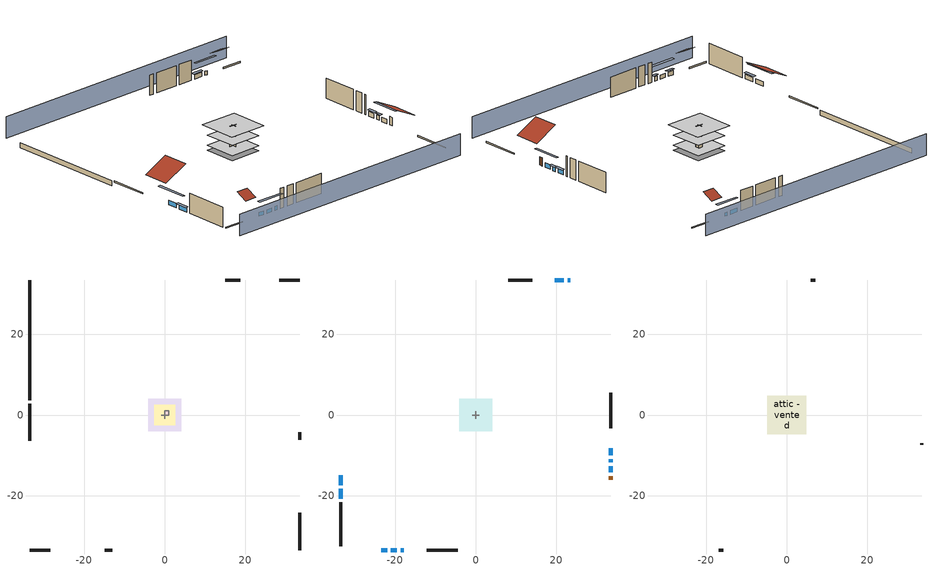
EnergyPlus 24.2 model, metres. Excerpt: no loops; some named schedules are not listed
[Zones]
central ac and furnace airloop ret air zone
 floor adiabatic (AdiabaticConst): 0,0 0,1 1,1 1,0 z0
 wall adiabatic (AdiabaticConst): 0,1 0,0 1,0 1,1 0,1 z0:1
 ceiling adiabatic (AdiabaticConst): 1,0 1,1 0,1 0,0 z1
crawlspace - vented
 floor foundation (Slab2 construction): -4.05,-4.05 -4.05,4.05 4.05,4.05 4.05,-4.05 z-0.91
 wall outside (RimJoist1 construction): -33.44,2.76 -33.44,-6.41 z0.3:0.61
 wall outside (RimJoist2 construction): 33.44,33.44 28.35,33.44 z0.3:0.61
 wall outside (RimJoist3 construction): 33.44,-33.44 33.44,-24.26 z0.3:0.61
 wall outside (RimJoist4 construction): -33.44,-33.44 -28.35,-33.44 z0.3:0.61
 wall foundation (FoundationWall1 construction): -33.44,33.44 -33.44,3.69 z-0.91:0.3
garage
 floor foundation (Slab1 construction): -2.59,-2.59 -2.59,2.59 2.59,2.59 2.59,-2.59 z0
 wall outside (Wall1 construction): 18.64,33.44 14.98,33.44 z0.3:5.18
 wall outside (Wall12 construction): -14.85,-33.44 -13.02,-33.44 z0.3:5.18
 wall outside (Wall2 construction): 33.44,-6.09 33.44,-4.27 z0.3:5.18
 wall to conditioned space (Wall5 construction Reversed): 0,0.91 0,-0.91 z0.3:5.18
 wall to conditioned space (Wall6 construction Reversed): -0.91,0 0.91,0 z0.3:5.18
conditioned space
 floor to crawlspace - vented (Floor1 construction): -4.05,-4.05 -4.05,4.05 4.05,4.05 4.05,-4.05 z0.3
 floor to garage (Floor2 construction): -2.59,-2.59 -2.59,2.59 2.59,2.59 2.59,-2.59 z0.3
 floor adiabatic (AdiabaticFloorConstruction): -4.05,-4.05 -4.05,4.05 4.05,4.05 4.05,-4.05 z2.74
 wall outside (AdiabaticWallConstruction 1): 33.44,-16.05 33.44,-15.14 z0.3:2.34
 wall outside (AdiabaticWallConstruction): -33.44,-14.91 -33.44,-17.36 / -33.44,-18.29 -33.44,-20.74 / 33.44,-14.21 33.44,-12.64 / 33.44,-11.71 33.44,-10.92 z0.3:1.37; -23.43,-33.44 -21.95,-33.44 / -21.02,-33.44 -19.53,-33.44 z0.3:1.28; 23.43,33.44 22.74,33.44 z0.3:1.25; 21.82,33.44 19.57,33.44 z0.3:1.31; 33.44,-9.99 33.44,-8.29 z0.3:1.43; -18.6,-33.44 -17.83,-33.44 z0.3:1.34
 wall outside (Wall3 construction): -33.44,-21.66 -33.44,-32.51 z0.3:5.18
 wall outside (Wall4 construction): 14.06,33.44 8.03,33.44 z0.3:5.18
 wall outside (Wall7 construction): 33.44,-3.34 33.44,5.46 z0.3:5.18
 wall outside (Wall8 construction): -12.09,-33.44 -4.4,-33.44 z0.3:5.18
 window (WindowConstruction): -33.44,-14.91 -33.44,-17.36 z0.3:1.37
 window (WindowConstruction 9): -23.43,-33.44 -21.95,-33.44 z0.3:1.28
 window (WindowConstruction 1): -33.44,-18.29 -33.44,-20.74 z0.3:1.37
 window (WindowConstruction 2): 23.43,33.44 22.74,33.44 z0.3:1.25
 window (WindowConstruction 3): 21.82,33.44 19.57,33.44 z0.3:1.31
 window (WindowConstruction 4): 33.44,-14.21 33.44,-12.64 z0.3:1.37
 window (WindowConstruction 5): 33.44,-11.71 33.44,-10.92 z0.3:1.37
 window (WindowConstruction 6): 33.44,-9.99 33.44,-8.3 z0.3:1.43
 window (WindowConstruction 7): -21.02,-33.44 -19.53,-33.44 z0.3:1.28
 window (WindowConstruction 8): -18.6,-33.44 -17.83,-33.44 z0.3:1.34
 door (Door): 33.44,-16.05 33.44,-15.14 z0.3:2.34
 ceiling adiabatic (AdiabaticFloorConstruction): 4.05,-4.05 4.05,4.05 -4.05,4.05 -4.05,-4.05 z2.74
attic - vented
 floor to conditioned space (Floor3 construction Reversed): -4.8,-4.8 -4.8,4.8 4.8,4.8 4.8,-4.8 z5.18
 wall outside (Wall10 construction): -16.9,-33.44 -15.78,-33.44 z0.3:5.18
 wall outside (Wall11 construction): 33.44,-7.37 33.44,-7.02 z0.3:5.18
 wall outside (Wall9 construction): 7.1,33.44 5.98,33.44 z0.3:5.18
 roof outside (Roof1 construction): -33.44,-13.98,5.18 -27.5,-13.98,8.15 -27.5,-7.34,8.15 -33.44,-7.34,5.18
 roof outside (Roof2 construction): 24.36,33.44,5.18 24.36,30.7,6.55 27.42,30.7,6.55 27.42,33.44,5.18
 roof outside (Roof3 construction): -24.36,-33.44,5.18 -24.36,-30.7,6.55 -27.42,-30.7,6.55 -27.42,-33.44,5.18
 roof outside (Roof4 construction): 33.44,-16.98,5.18 27.76,-16.98,8.02 27.76,-23.33,8.02 33.44,-23.33,5.18
shading: 33.44,38.01 -33.44,38.01 / -33.44,-38.01 33.44,-38.01 z0:5.18; -33.44,-20.1 -33.44,-12.17 -34.05,-12.17 -34.05,-20.1 z4.11; -21.64,-33.44 -23.74,-33.44 -23.74,-34.05 -21.64,-34.05 z1.58; -33.44,-21.04 -33.44,-17.98 -34.05,-17.98 -34.05,-21.04 z1.68; 20,33.44 26.18,33.44 26.18,34.05 20,34.05 z3.99; 19.27,33.44 22.12,33.44 22.12,34.05 19.27,34.05 z1.62; 33.44,-9.9 33.44,-16.95 34.05,-16.95 34.05,-9.9 z4.11; 33.44,-10.62 33.44,-12.02 34.05,-12.02 34.05,-10.62 z1.68; 33.44,-7.99 33.44,-10.3 34.05,-10.3 34.05,-7.99 z1.74; -16.79,-33.44 -23.76,-33.44 -23.76,-34.05 -16.79,-34.05 z4.02; -17.53,-33.44 -18.91,-33.44 -18.91,-34.05 -17.53,-34.05 z1.65
[Building]
Building 1: Terrain=Suburbs
[Site:Location]
Portland Intl Arpt_OR: Latitude {deg}=45.59; Longitude {deg}=-122.6; Time Zone {hr}=-8; Elevation {m}=33; Keep Site Location Information=Yes
[Site:GroundTemperature:Shallow]
10.2558, 8.96328, 8.85977, 9.47314, 11.9355, 14.3863, 16.5111, 17.8571, 17.9714, 16.8767, 14.8061, 12.4304
[Site:WaterMainsTemperature]
Calculation Method=Schedule; Temperature Schedule=mains temperature schedule
[Material] Roughness=Rough; Thermal Absorptance=0.9
Name | Thickness {m} | Conductivity {W/m-K} | Density {kg/m3} | Specific Heat {J/kg-K} | Solar Absorptance | Visible Absorptance
asphalt or fiberglass shingles | 0.00635 | 0.162714 | 1121.4 | 1465.45 | 0.85 | 0.85
ceiling loosefill ins | 0.0846667 | 0.0480833 | 16.02 | 1046.75 | 0.7 | 0.7
ceiling stud and cavity | 0.1397 | 0.302811 | 65.682 | 1177.47 | 0.7 | 0.7
concrete 4.0 in. | 0.1016 | 1.803125 | 2242.8 | 837.4 | 0.7 | 0.7
concrete 8.0 in. | 0.2032 | 1.803125 | 2242.8 | 837.4 | 0.7 | 0.7
door material | 0.04445 | 0.0612267 | 512.64 | 1214.23 | 0.7 | 0.7
floor covering | 0.0127 | 0.0433444 | 54.468 | 1339.84 | 0.6 | 0.6
floor rigid ins; wall rigid ins | 0.512978 | 0.029427 | 32.04 | 1214.23 | 0.7 | 0.7
floor stud and cavity | 0.1397 | 0.923637 | 92.3553 | 1139.71 | 0.7 | 0.7
floor stud and cavity 1 | 0.1397 | 1.75129 | 37.0049 | 1207.88 | 0.7 | 0.7
furniture material conditioned space 1; furniture material garage 1 | 0.1524 | 0.115458 | 640.8 | 1214.23 | 0.6 | 0.6
gypsum board | 0.0127 | 0.160291 | 801 | 837.4 | 0.6 | 0.6
osb sheathing 0.5 in. | 0.0127 | 0.115458 | 512.64 | 1214.23 | 0.6 | 0.6
osb sheathing 0.5 in. 1; osb sheathing 0.5 in. 2; osb sheathing 0.5 in. 3 | 0.0127 | 0.115458 | 512.64 | 1214.23 | 0.7 | 0.7
osb sheathing 0.75 in. | 0.01905 | 0.115458 | 512.64 | 1214.23 | 0.7 | 0.7
rim joist stud and cavity | 0.0508 | 0.178688 | 50.32683 | 1063.81 | 0.6 | 0.6
roof rigid ins | 0.00281632 | 0.029427 | 32.04 | 1214.23 | 0.7 | 0.7
soil 0.5 in. | 0.0127 | 1.3848 | 1842.3 | 418.7 | 0.7 | 0.7
wall stud and cavity | 0.1397 | 0.727959 | 139.0536 | 1170.24 | 0.6 | 0.6
wall stud and cavity 1 | 0.1397 | 0.550994 | 139.0536 | 1170.24 | 0.7 | 0.7
wall stud and cavity 2 | 0.1397 | 0.335416 | 139.0536 | 1170.24 | 0.7 | 0.7
wall stud and cavity 3 | 0.0889 | 0.380278 | 52.3479 | 1209.89 | 0.7 | 0.7
wall stud and cavity 4 | 0.0889 | 0.391764 | 83.0341 | 1211.67 | 0.7 | 0.7
wood siding | 0.0254 | 0.102417 | 544.68 | 1172.36 | 0.85 | 0.85
wood siding 1; wood siding 2 | 0.0254 | 0.102417 | 544.68 | 1172.36 | 0.7 | 0.7
[Material:NoMass]
Adiabatic: Roughness=Rough; Thermal Resistance {m2-K/W}=176.1; Thermal Absorptance=0.9; Solar Absorptance=0.7; Visible Absorptance=0.7
[WindowMaterial:SimpleGlazingSystem]
WindowMaterial: U-Factor {W/m2-K}=4.76952; Solar Heat Gain Coefficient=0.63
[Construction]
AdiabaticConst: Adiabatic
AdiabaticFloorConstruction: floor stud and cavity 1, floor rigid ins, osb sheathing 0.75 in., floor covering
AdiabaticWallConstruction: wood siding 1, wall rigid ins, wall stud and cavity 3, gypsum board
AdiabaticWallConstruction 1: wood siding 2, wall rigid ins, wall stud and cavity 3, gypsum board
Door: door material
Floor1 construction; Floor2 construction: floor stud and cavity, osb sheathing 0.75 in., floor covering
Floor3 construction Reversed: gypsum board, ceiling stud and cavity, ceiling loosefill ins
FoundationWall1 construction: concrete 8.0 in.
furniture construction conditioned space 1: furniture material conditioned space 1
furniture construction garage 1: furniture material garage 1
PartitionWallConstruction: gypsum board, wall stud and cavity 4, gypsum board
RimJoist1 construction; RimJoist2 construction; RimJoist3 construction; RimJoist4 construction: wood siding, rim joist stud and cavity
Roof1 construction; Roof2 construction; Roof3 construction; Roof4 construction: asphalt or fiberglass shingles, roof rigid ins, osb sheathing 0.5 in.
Slab1 construction: concrete 4.0 in.
Slab2 construction: soil 0.5 in.
Wall1 construction; Wall2 construction: wood siding, osb sheathing 0.5 in. 1, wall stud and cavity
Wall10 construction; Wall11 construction; Wall12 construction; Wall9 construction: wood siding, osb sheathing 0.5 in. 3, wall stud and cavity
Wall3 construction; Wall4 construction: wood siding, osb sheathing 0.5 in. 1, wall stud and cavity 1, gypsum board
Wall5 construction Reversed: gypsum board, wall stud and cavity 2, osb sheathing 0.5 in. 2
Wall6 construction Reversed: gypsum board, wall stud and cavity 2, osb sheathing 0.5 in. 3
Wall7 construction; Wall8 construction: wood siding, osb sheathing 0.5 in. 3, wall stud and cavity 1, gypsum board
WindowConstruction; WindowConstruction 1; WindowConstruction 2; WindowConstruction 3; WindowConstruction 4; WindowConstruction 5; WindowConstruction 6; WindowConstruction 7; WindowConstruction 8; WindowConstruction 9: WindowMaterial
[Zone] Multiplier=1
Name | Volume {m3} | Part of Total Floor Area
attic - vented | 66.0439 | Yes
central ac and furnace airloop ret air zone | 1 | No
conditioned space | 384.656 | Yes
crawlspace - vented | 79.8535 | Yes
garage | 65.242 | Yes
[Space]
Name | Zone | Volume {m3} | Space Type
attic - vented 1 | attic - vented | 66.0439
central ac and furnace airloop ret air space | central ac and furnace airloop ret air zone |  | Plenum Space Type
conditioned space 1 | conditioned space | 384.656
crawlspace - vented 1 | crawlspace - vented | 79.8535
garage 1 | garage | 65.242
[ZoneInfiltration:EffectiveLeakageArea] Schedule=Always On Discrete
Name | Zone or Space | Effective Air Leakage Area {cm2} | Stack Coefficient | Wind Coefficient
infil attic - vented 1 | attic - vented 1 | 3074.78 | 0.000149348 | 4.23702e-05
infil garage 1 | garage 1 | 543.674 | 0.000129147 | 4.64657e-05
[ZoneMixing] Schedule=Always On Continuous; Design Flow Rate Calculation Method=Flow/Zone; Design Flow Rate {m3/s}=0
Name | Zone or Space | Source Zone or Space
whole house fan mix | attic - vented | conditioned space
central ac and furnace airloop_0 ZoneMixDZToCond mix | conditioned space | crawlspace - vented
central ac and furnace airloop_0 ZoneMixCondToDZ mix | crawlspace - vented | conditioned space
[SpaceList]
Plenum Space Type: central ac and furnace airloop ret air space
[OtherEquipment] Design Level Calculation Method=EquipmentLevel
Name | Fuel Type | Zone or ZoneList or Space or SpaceList | Schedule | Design Level {W} | Fraction Latent | Fraction Radiant | Fraction Lost
central ac and furnace airloop_0 RetCondToRP; central ac and furnace airloop_0 RetSensLkToRP | None | central ac and furnace airloop ret air space | Always On Discrete | 0 | 0 | 0 | 0
central ac and furnace airloop_0 RetLatLkToRP | None | central ac and furnace airloop ret air space | Always On Discrete | 0 | 1 | 0 | 0
central ac and furnace airloop_0 SupCondToLv; central ac and furnace airloop_0 SupSensLkToCond; mech vent house fan sensible load; water heater sens | None | conditioned space 1 | Always On Discrete | 0 | 0 | 0 | 0
central ac and furnace airloop_0 SupLatLkToCond; mech vent house fan latent load; water heater lat | None | conditioned space 1 | Always On Discrete | 0 | 1 | 0 | 0
clothes dryer 1 | Electricity | conditioned space 1 | clothes_dryer | 0 | 0.015 | 0.081 | 0.85
cooking range 1 | NaturalGas | conditioned space 1 | cooking_range | 3801.82 | 0.16 | 0.384 | 0.2
general water use latent | None | conditioned space 1 | general water use schedule | 44.1266 | 1 | 0 | 0
general water use sensible | None | conditioned space 1 | general water use schedule | -43.4886 | 0 | 0.6 | 0
water heater energy adjustment1 | Electricity | conditioned space 1 | Always On Discrete | 0.01 | 0 | 0 | 1
central ac and furnace airloop_0 RetCondToDZ; central ac and furnace airloop_0 SupCondToDZ; central ac and furnace airloop_0 SupSensLkToDZ | None | crawlspace - vented 1 | Always On Discrete | 0 | 0 | 0 | 0
central ac and furnace airloop_0 SupLatLkToDZ | None | crawlspace - vented 1 | Always On Discrete | 0 | 1 | 0 | 0
[SurfaceProperty:IncidentSolarMultiplier] Incident Solar Multiplier=1; Incident Solar Multiplier Schedule=trans schedule winter=0.85 summer=0.7
Window1; Window10; Window2; Window3; Window4; Window5; Window6; Window7; Window8; Window9
[InternalMass]
Name | Construction | Zone or ZoneList | Space or SpaceList | Surface Area {m2}
furniture mass conditioned space 1 | furniture construction conditioned space 1 | conditioned space | conditioned space 1 | 63.09974
partition wall mass | PartitionWallConstruction | conditioned space | conditioned space 1 | 157.749
furniture mass garage 1 | furniture construction garage 1 | garage | garage 1 | 2.67561
[Lights] Design Level Calculation Method=LightingLevel; Return Air Fraction=0; Fraction Radiant=0.6; Fraction Visible=0.2; Fraction Replaceable=1
Name | Zone or ZoneList or Space or SpaceList | Schedule | Lighting Level {W}
interior lighting | conditioned space 1 | lighting_interior | 206.414
garage lighting | garage 1 | lighting_garage | 7.23645
[People]
occupants: Zone or ZoneList or Space or SpaceList=conditioned space 1; Number of People Schedule=occupants; Number of People Calculation Method=People; Number of People=2; Fraction Radiant=0.314171; Sensible Heat Fraction=0.56303; Activity Level Schedule=occupants activity schedule; Carbon Dioxide Generation Rate {m3/s-W}=0; Enable ASHRAE 55 Comfort Warnings=No; Mean Radiant Temperature Calculation Type=EnclosureAveraged
[ElectricEquipment] Zone or ZoneList or Space or SpaceList=conditioned space 1; Design Level Calculation Method=EquipmentLevel
Name | Schedule | Design Level {W} | Fraction Latent | Fraction Radiant | Fraction Lost
clothes dryer | clothes_dryer | 2335.81 | 0.015 | 0.081 | 0.85
clothes washer | clothes_washer | 544.626 | 0.03 | 0.162 | 0.7
cooking range | cooking_range | 129.723 | 0.16 | 0.384 | 0.2
dishwasher | dishwasher | 297.656 | 0.3 | 0.18 | 0.4
fridge | fridge schedule | 43.7215 | 0 | 0.6 | 0
mech vent bath fan 0 | mech vent bath fan 0 schedule | 30 | 0 | 0 | 1
mech vent house fan | mech vent house fan schedule | 0 | 0 | 0 | 1
mech vent house fan cfis | mech vent house fan cfis schedule | 0 | 0 | 0 | 0
mech vent range fan 0 | mech vent range fan 0 schedule | 30 | 0 | 0 | 1
misc plug loads | plug_loads_other | 314.886 | 0.021 | 0.558 | 0.049
misc tv | plug_loads_tv | 365.11 | 0 | 0.6 | 0
whole house fan | Always On Discrete | 0 | 0 | 0 | 1
[ZoneInfiltration:DesignFlowRate] Schedule=Always On Discrete
Name | Zone or ZoneList or Space or SpaceList | Design Flow Rate Calculation Method | Design Flow Rate {m3/s} | Air Changes per Hour {1/hr} | Constant Term Coefficient | Temperature Term Coefficient | Velocity Term Coefficient | Velocity Squared Term Coefficient
infil flow; natural vent flow; whole house fan flow | conditioned space 1 | Flow/Zone | 0
crawlspace_vented 1 duct leakage imbalance infil flow | crawlspace - vented 1 | Flow/Zone | 0
infil crawlspace - vented 1 | crawlspace - vented 1 | AirChanges/Hour |  | 2.6013 | 1 | 0 | 0 | 0
[SurfaceProperty:ExposedFoundationPerimeter] Exposed Perimeter Calculation Method=TotalExposedPerimeter
Name | Total Exposed Perimeter {m}
Slab2 | 29.74848
Slab1 | 14.6304
[AirLoopHVAC:ReturnPlenum]
Air Loop HVAC Return Plenum 1: Zone=central ac and furnace airloop ret air zone
[Foundation:Kiva] Wall Depth Below Slab {m}=0.2032
Name | Initial Indoor Air Temperature {C} | Wall Height Above Grade {m}
Foundation Kiva 1 | 13.4258 | 0.1016
Foundation Kiva 2 | 8.19436 | 0.3048
[Foundation:Kiva:Settings]
Soil Conductivity {W/m-K}=1.3848; Soil Density {kg/m3}=1842.3; Soil Specific Heat {J/kg-K}=418.7; Ground Solar Absorptivity=0.9; Ground Thermal Absorptivity=0.9; Ground Surface Roughness {m}=0.03; Far-Field Width {m}=40; Deep-Ground Boundary Condition=ZeroFlux; Deep-Ground Depth {m}=40; Minimum Cell Dimension {m}=0.2; Maximum Cell Growth Coefficient=3; Simulation Timestep=Timestep
[Exterior:Lights]
exterior lighting: Schedule=exterior lighting schedule; Design Level {W}=7.09205
[EnergyManagementSystem:Sensor] Output:Variable or Output:Meter Index Key=crawlspace - vented
Name | Output:Variable or Output:Meter
central_ac_and_furnace_airloop_0_DZ_T_s | Zone Air Temperature
central_ac_and_furnace_airloop_0_DZ_W_s | Zone Mean Air Humidity Ratio
[Schedule:Constant]
Name | Hourly Value
Always On Continuous; Always On Discrete; mech vent house fan schedule; mech vent house fan cfis schedule | 1
occupants activity schedule | 117.228
fridge schedule | 0
[Schedule:Day:Interval]
trans schedule winter=0.85 summer=0.7 day; trans schedule winter=0.85 summer=0.7 day 2: No, 24:00, 0.85
trans schedule winter=0.85 summer=0.7 day 1: No, 24:00, 0.7
trans schedule winter=0.85 summer=0.7 default day; mech vent bath fan 0 schedule default day; mech vent range fan 0 schedule default day; general water use schedule default day; exterior lighting schedule default day: No, 24:00, 0
mech vent bath fan 0 schedule day: No, 21:00, 0, 22:00, 1, 24:00, 0
mech vent range fan 0 schedule day: No, 10:00, 0, 11:00, 1, 24:00, 0
general water use schedule day: No, 01:00, 0.315068, 03:00, 0.287671, 04:00, 0.342466, 05:00, 0.369863, 06:00, 0.520548, 07:00, 0.60274, 08:00, 0.534247, 10:00, 0.506849, 11:00, 0.465753, 14:00, 0.479452, 15:00, 0.534247, 16:00, 0.589041, 17:00, 0.69863, 18:00, 0.876712, 19:00, 0.890411, 20:00, 0.986301, 21:00, 1, 22:00, 0.863014, 23:00, 0.616438, 24:00, 0.465753
exterior lighting schedule day: No, 01:00, 0.566667, 03:00, 0.524167, 05:00, 0.495833, 06:00, 0.5525, 07:00, 0.623333, 08:00, 0.580833, 09:00, 0.439167, 10:00, 0.354167, 12:00, 0.34, 13:00, 0.354167, 14:00, 0.396667, 15:00, 0.425, 16:00, 0.495833, 17:00, 0.623333, 18:00, 0.793333, 19:00, 0.906667, 20:00, 0.963333, 21:00, 0.991667, 22:00, 0.920833, 23:00, 0.793333, 24:00, 0.665833
exterior lighting schedule day 1: No, 01:00, 0.528571, 03:00, 0.488929, 05:00, 0.4625, 06:00, 0.515357, 07:00, 0.581429, 08:00, 0.541786, 09:00, 0.409643, 10:00, 0.330357, 12:00, 0.317143, 13:00, 0.330357, 14:00, 0.37, 15:00, 0.396429, 16:00, 0.4625, 17:00, 0.581429, 18:00, 0.74, 19:00, 0.845714, 20:00, 0.898571, 21:00, 0.925, 22:00, 0.858929, 23:00, 0.74, 24:00, 0.621071
exterior lighting schedule day 2: No, 01:00, 0.485714, 03:00, 0.449286, 05:00, 0.425, 06:00, 0.473571, 07:00, 0.534286, 08:00, 0.497857, 09:00, 0.376429, 10:00, 0.303571, 12:00, 0.291429, 13:00, 0.303571, 14:00, 0.34, 15:00, 0.364286, 16:00, 0.425, 17:00, 0.534286, 18:00, 0.68, 19:00, 0.777143, 20:00, 0.825714, 21:00, 0.85, 22:00, 0.789286, 23:00, 0.68, 24:00, 0.570714
[Schedule:Week:Daily]
trans schedule winter=0.85 summer=0.7 Week Rule - Jan1-May26: trans schedule winter=0.85 summer=0.7 day, trans schedule winter=0.85 summer=0.7 day, trans schedule winter=0.85 summer=0.7 day, trans schedule winter=0.85 summer=0.7 day, trans schedule winter=0.85 summer=0.7 day, trans schedule winter=0.85 summer=0.7 day, trans schedule winter=0.85 summer=0.7 day, trans schedule winter=0.85 summer=0.7 default day, trans schedule winter=0.85 summer=0.7 default day, trans schedule winter=0.85 summer=0.7 default day, trans schedule winter=0.85 summer=0.7 default day, trans schedule winter=0.85 summer=0.7 default day
trans schedule winter=0.85 summer=0.7 Week Rule - May27-Jun2: trans schedule winter=0.85 summer=0.7 day, trans schedule winter=0.85 summer=0.7 day, trans schedule winter=0.85 summer=0.7 day, trans schedule winter=0.85 summer=0.7 day, trans schedule winter=0.85 summer=0.7 day, trans schedule winter=0.85 summer=0.7 day 1, trans schedule winter=0.85 summer=0.7 day 1, trans schedule winter=0.85 summer=0.7 default day, trans schedule winter=0.85 summer=0.7 default day, trans schedule winter=0.85 summer=0.7 default day, trans schedule winter=0.85 summer=0.7 default day, trans schedule winter=0.85 summer=0.7 default day
trans schedule winter=0.85 summer=0.7 Week Rule - Jun3-Sep29: trans schedule winter=0.85 summer=0.7 day 1, trans schedule winter=0.85 summer=0.7 day 1, trans schedule winter=0.85 summer=0.7 day 1, trans schedule winter=0.85 summer=0.7 day 1, trans schedule winter=0.85 summer=0.7 day 1, trans schedule winter=0.85 summer=0.7 day 1, trans schedule winter=0.85 summer=0.7 day 1, trans schedule winter=0.85 summer=0.7 default day, trans schedule winter=0.85 summer=0.7 default day, trans schedule winter=0.85 summer=0.7 default day, trans schedule winter=0.85 summer=0.7 default day, trans schedule winter=0.85 summer=0.7 default day
trans schedule winter=0.85 summer=0.7 Week Rule - Sep30-Oct6: trans schedule winter=0.85 summer=0.7 day 1, trans schedule winter=0.85 summer=0.7 day 2, trans schedule winter=0.85 summer=0.7 day 2, trans schedule winter=0.85 summer=0.7 day 2, trans schedule winter=0.85 summer=0.7 day 2, trans schedule winter=0.85 summer=0.7 day 2, trans schedule winter=0.85 summer=0.7 day 2, trans schedule winter=0.85 summer=0.7 default day, trans schedule winter=0.85 summer=0.7 default day, trans schedule winter=0.85 summer=0.7 default day, trans schedule winter=0.85 summer=0.7 default day, trans schedule winter=0.85 summer=0.7 default day
trans schedule winter=0.85 summer=0.7 Week Rule - Oct7-Dec31: trans schedule winter=0.85 summer=0.7 day 2, trans schedule winter=0.85 summer=0.7 day 2, trans schedule winter=0.85 summer=0.7 day 2, trans schedule winter=0.85 summer=0.7 day 2, trans schedule winter=0.85 summer=0.7 day 2, trans schedule winter=0.85 summer=0.7 day 2, trans schedule winter=0.85 summer=0.7 day 2, trans schedule winter=0.85 summer=0.7 default day, trans schedule winter=0.85 summer=0.7 default day, trans schedule winter=0.85 summer=0.7 default day, trans schedule winter=0.85 summer=0.7 default day, trans schedule winter=0.85 summer=0.7 default day
mech vent bath fan 0 schedule Week Rule - Jan1-Dec31: mech vent bath fan 0 schedule day, mech vent bath fan 0 schedule day, mech vent bath fan 0 schedule day, mech vent bath fan 0 schedule day, mech vent bath fan 0 schedule day, mech vent bath fan 0 schedule day, mech vent bath fan 0 schedule day, mech vent bath fan 0 schedule default day, mech vent bath fan 0 schedule default day, mech vent bath fan 0 schedule default day, mech vent bath fan 0 schedule default day, mech vent bath fan 0 schedule default day
mech vent range fan 0 schedule Week Rule - Jan1-Dec31: mech vent range fan 0 schedule day, mech vent range fan 0 schedule day, mech vent range fan 0 schedule day, mech vent range fan 0 schedule day, mech vent range fan 0 schedule day, mech vent range fan 0 schedule day, mech vent range fan 0 schedule day, mech vent range fan 0 schedule default day, mech vent range fan 0 schedule default day, mech vent range fan 0 schedule default day, mech vent range fan 0 schedule default day, mech vent range fan 0 schedule default day
general water use schedule Week Rule - Jan1-Dec31: general water use schedule day, general water use schedule day, general water use schedule day, general water use schedule day, general water use schedule day, general water use schedule day, general water use schedule day, general water use schedule default day, general water use schedule default day, general water use schedule default day, general water use schedule default day, general water use schedule default day
exterior lighting schedule Week Rule - Jan1-Jan27: exterior lighting schedule day, exterior lighting schedule day, exterior lighting schedule day, exterior lighting schedule day, exterior lighting schedule day, exterior lighting schedule day, exterior lighting schedule day, exterior lighting schedule default day, exterior lighting schedule default day, exterior lighting schedule default day, exterior lighting schedule default day, exterior lighting schedule default day
exterior lighting schedule Week Rule - Jan28-Feb3: exterior lighting schedule day, exterior lighting schedule day, exterior lighting schedule day, exterior lighting schedule day, exterior lighting schedule day 1, exterior lighting schedule day 1, exterior lighting schedule day 1, exterior lighting schedule default day, exterior lighting schedule default day, exterior lighting schedule default day, exterior lighting schedule default day, exterior lighting schedule default day
exterior lighting schedule Week Rule - Feb4-Feb24: exterior lighting schedule day 1, exterior lighting schedule day 1, exterior lighting schedule day 1, exterior lighting schedule day 1, exterior lighting schedule day 1, exterior lighting schedule day 1, exterior lighting schedule day 1, exterior lighting schedule default day, exterior lighting schedule default day, exterior lighting schedule default day, exterior lighting schedule default day, exterior lighting schedule default day
exterior lighting schedule Week Rule - Feb25-Mar3: exterior lighting schedule day 1, exterior lighting schedule day 1, exterior lighting schedule day 1, exterior lighting schedule day 1, exterior lighting schedule day 2, exterior lighting schedule day 2, exterior lighting schedule day 2, exterior lighting schedule default day, exterior lighting schedule default day, exterior lighting schedule default day, exterior lighting schedule default day, exterior lighting schedule default day
exterior lighting schedule Week Rule - Mar4-Mar31: exterior lighting schedule day 2, exterior lighting schedule day 2, exterior lighting schedule day 2, exterior lighting schedule day 2, exterior lighting schedule day 2, exterior lighting schedule day 2, exterior lighting schedule day 2, exterior lighting schedule default day, exterior lighting schedule default day, exterior lighting schedule default day, exterior lighting schedule default day, exterior lighting schedule default day
exterior lighting schedule Week Rule - Apr1-Apr28: exterior lighting schedule day 3, exterior lighting schedule day 3, exterior lighting schedule day 3, exterior lighting schedule day 3, exterior lighting schedule day 3, exterior lighting schedule day 3, exterior lighting schedule day 3, exterior lighting schedule default day, exterior lighting schedule default day, exterior lighting schedule default day, exterior lighting schedule default day, exterior lighting schedule default day
exterior lighting schedule Week Rule - Apr29-May5: exterior lighting schedule day 3, exterior lighting schedule day 3, exterior lighting schedule day 4, exterior lighting schedule day 4, exterior lighting schedule day 4, exterior lighting schedule day 4, exterior lighting schedule day 4, exterior lighting schedule default day, exterior lighting schedule default day, exterior lighting schedule default day, exterior lighting schedule default day, exterior lighting schedule default day
exterior lighting schedule Week Rule - May6-May26: exterior lighting schedule day 4, exterior lighting schedule day 4, exterior lighting schedule day 4, exterior lighting schedule day 4, exterior lighting schedule day 4, exterior lighting schedule day 4, exterior lighting schedule day 4, exterior lighting schedule default day, exterior lighting schedule default day, exterior lighting schedule default day, exterior lighting schedule default day, exterior lighting schedule default day
exterior lighting schedule Week Rule - May27-Jun2: exterior lighting schedule day 4, exterior lighting schedule day 4, exterior lighting schedule day 4, exterior lighting schedule day 4, exterior lighting schedule day 4, exterior lighting schedule day 5, exterior lighting schedule day 5, exterior lighting schedule default day, exterior lighting schedule default day, exterior lighting schedule default day, exterior lighting schedule default day, exterior lighting schedule default day
exterior lighting schedule Week Rule - Jun3-Jun30: exterior lighting schedule day 5, exterior lighting schedule day 5, exterior lighting schedule day 5, exterior lighting schedule day 5, exterior lighting schedule day 5, exterior lighting schedule day 5, exterior lighting schedule day 5, exterior lighting schedule default day, exterior lighting schedule default day, exterior lighting schedule default day, exterior lighting schedule default day, exterior lighting schedule default day
exterior lighting schedule Week Rule - Jul1-Jul28: exterior lighting schedule day 6, exterior lighting schedule day 6, exterior lighting schedule day 6, exterior lighting schedule day 6, exterior lighting schedule day 6, exterior lighting schedule day 6, exterior lighting schedule day 6, exterior lighting schedule default day, exterior lighting schedule default day, exterior lighting schedule default day, exterior lighting schedule default day, exterior lighting schedule default day
exterior lighting schedule Week Rule - Jul29-Aug4: exterior lighting schedule day 6, exterior lighting schedule day 6, exterior lighting schedule day 6, exterior lighting schedule day 7, exterior lighting schedule day 7, exterior lighting schedule day 7, exterior lighting schedule day 7, exterior lighting schedule default day, exterior lighting schedule default day, exterior lighting schedule default day, exterior lighting schedule default day, exterior lighting schedule default day
exterior lighting schedule Week Rule - Aug5-Aug25: exterior lighting schedule day 7, exterior lighting schedule day 7, exterior lighting schedule day 7, exterior lighting schedule day 7, exterior lighting schedule day 7, exterior lighting schedule day 7, exterior lighting schedule day 7, exterior lighting schedule default day, exterior lighting schedule default day, exterior lighting schedule default day, exterior lighting schedule default day, exterior lighting schedule default day
exterior lighting schedule Week Rule - Aug26-Sep1: exterior lighting schedule day 7, exterior lighting schedule day 7, exterior lighting schedule day 7, exterior lighting schedule day 7, exterior lighting schedule day 7, exterior lighting schedule day 7, exterior lighting schedule day 8, exterior lighting schedule default day, exterior lighting schedule default day, exterior lighting schedule default day, exterior lighting schedule default day, exterior lighting schedule default day
exterior lighting schedule Week Rule - Sep2-Sep29: exterior lighting schedule day 8, exterior lighting schedule day 8, exterior lighting schedule day 8, exterior lighting schedule day 8, exterior lighting schedule day 8, exterior lighting schedule day 8, exterior lighting schedule day 8, exterior lighting schedule default day, exterior lighting schedule default day, exterior lighting schedule default day, exterior lighting schedule default day, exterior lighting schedule default day
exterior lighting schedule Week Rule - Sep30-Oct6: exterior lighting schedule day 8, exterior lighting schedule day 9, exterior lighting schedule day 9, exterior lighting schedule day 9, exterior lighting schedule day 9, exterior lighting schedule day 9, exterior lighting schedule day 9, exterior lighting schedule default day, exterior lighting schedule default day, exterior lighting schedule default day, exterior lighting schedule default day, exterior lighting schedule default day
exterior lighting schedule Week Rule - Oct7-Oct27: exterior lighting schedule day 9, exterior lighting schedule day 9, exterior lighting schedule day 9, exterior lighting schedule day 9, exterior lighting schedule day 9, exterior lighting schedule day 9, exterior lighting schedule day 9, exterior lighting schedule default day, exterior lighting schedule default day, exterior lighting schedule default day, exterior lighting schedule default day, exterior lighting schedule default day
exterior lighting schedule Week Rule - Oct28-Nov3: exterior lighting schedule day 9, exterior lighting schedule day 9, exterior lighting schedule day 9, exterior lighting schedule day 9, exterior lighting schedule day 10, exterior lighting schedule day 10, exterior lighting schedule day 10, exterior lighting schedule default day, exterior lighting schedule default day, exterior lighting schedule default day, exterior lighting schedule default day, exterior lighting schedule default day
exterior lighting schedule Week Rule - Nov4-Nov24: exterior lighting schedule day 10, exterior lighting schedule day 10, exterior lighting schedule day 10, exterior lighting schedule day 10, exterior lighting schedule day 10, exterior lighting schedule day 10, exterior lighting schedule day 10, exterior lighting schedule default day, exterior lighting schedule default day, exterior lighting schedule default day, exterior lighting schedule default day, exterior lighting schedule default day
exterior lighting schedule Week Rule - Nov25-Dec1: exterior lighting schedule day 10, exterior lighting schedule day 10, exterior lighting schedule day 10, exterior lighting schedule day 10, exterior lighting schedule day 10, exterior lighting schedule day 10, exterior lighting schedule day 11, exterior lighting schedule default day, exterior lighting schedule default day, exterior lighting schedule default day, exterior lighting schedule default day, exterior lighting schedule default day
exterior lighting schedule Week Rule - Dec2-Dec31: exterior lighting schedule day 11, exterior lighting schedule day 11, exterior lighting schedule day 11, exterior lighting schedule day 11, exterior lighting schedule day 11, exterior lighting schedule day 11, exterior lighting schedule day 11, exterior lighting schedule default day, exterior lighting schedule default day, exterior lighting schedule default day, exterior lighting schedule default day, exterior lighting schedule default day
[Schedule:Year]
trans schedule winter=0.85 summer=0.7: trans schedule winter=0.85 summer=0.7 Week Rule - Jan1-May26, 1, 1, 5, 26, trans schedule winter=0.85 summer=0.7 Week Rule - May27-Jun2, 5, 27, 6, 2, trans schedule winter=0.85 summer=0.7 Week Rule - Jun3-Sep29, 6, 3, 9, 29, trans schedule winter=0.85 summer=0.7 Week Rule - Sep30-Oct6, 9, 30, 10, 6, trans schedule winter=0.85 summer=0.7 Week Rule - Oct7-Dec31, 10, 7, 12, 31
mech vent bath fan 0 schedule: mech vent bath fan 0 schedule Week Rule - Jan1-Dec31, 1, 1, 12, 31
mech vent range fan 0 schedule: mech vent range fan 0 schedule Week Rule - Jan1-Dec31, 1, 1, 12, 31
general water use schedule: general water use schedule Week Rule - Jan1-Dec31, 1, 1, 12, 31
exterior lighting schedule: exterior lighting schedule Week Rule - Jan1-Jan27, 1, 1, 1, 27, exterior lighting schedule Week Rule - Jan28-Feb3, 1, 28, 2, 3, exterior lighting schedule Week Rule - Feb4-Feb24, 2, 4, 2, 24, exterior lighting schedule Week Rule - Feb25-Mar3, 2, 25, 3, 3, exterior lighting schedule Week Rule - Mar4-Mar31, 3, 4, 3, 31, exterior lighting schedule Week Rule - Apr1-Apr28, 4, 1, 4, 28, exterior lighting schedule Week Rule - Apr29-May5, 4, 29, 5, 5, exterior lighting schedule Week Rule - May6-May26, 5, 6, 5, 26, exterior lighting schedule Week Rule - May27-Jun2, 5, 27, 6, 2, exterior lighting schedule Week Rule - Jun3-Jun30, 6, 3, 6, 30, exterior lighting schedule Week Rule - Jul1-Jul28, 7, 1, 7, 28, exterior lighting schedule Week Rule - Jul29-Aug4, 7, 29, 8, 4, exterior lighting schedule Week Rule - Aug5-Aug25, 8, 5, 8, 25, exterior lighting schedule Week Rule - Aug26-Sep1, 8, 26, 9, 1, exterior lighting schedule Week Rule - Sep2-Sep29, 9, 2, 9, 29, exterior lighting schedule Week Rule - Sep30-Oct6, 9, 30, 10, 6, exterior lighting schedule Week Rule - Oct7-Oct27, 10, 7, 10, 27, exterior lighting schedule Week Rule - Oct28-Nov3, 10, 28, 11, 3, exterior lighting schedule Week Rule - Nov4-Nov24, 11, 4, 11, 24, exterior lighting schedule Week Rule - Nov25-Dec1, 11, 25, 12, 1, exterior lighting schedule Week Rule - Dec2-Dec31, 12, 2, 12, 31
[Schedule:File] File=in.schedules.csv; Rows to Skip at Top=1; Number of Hours of Data=8760; Column Separator=Comma; Interpolate to Timestep=Yes; Minutes per Item=15; Adjust Schedule for Daylight Savings=Yes
Name | Column Number
lighting_interior | 4
occupants | 1
clothes_dryer | 10
clothes_washer | 9
cooking_range | 11
dishwasher | 7
plug_loads_other | 2
plug_loads_tv | 3
lighting_garage | 5
[Schedule:Compact]
mains temperature schedule: Through: 01/01, For: AllDays, Until: 24:00, 13.0633, Through: 01/02, For: AllDays, Until: 24:00, 13.0189, Through: 01/03, For: AllDays, Until: 24:00, 12.975, Through: 01/04, For: AllDays, Until: 24:00, 12.9328, Through: 01/05, For: AllDays, Until: 24:00, 12.8917, Through: 01/06, For: AllDays, Until: 24:00, 12.8517, Through: 01/07, For: AllDays, Until: 24:00, 12.8122, Through: 01/08, For: AllDays, Until: 24:00, 12.7744, Through: 01/09, For: AllDays, Until: 24:00, 12.7378, Through: 01/10, For: AllDays, Until: 24:00, 12.7017, Through: 01/11, For: AllDays, Until: 24:00, 12.6672, Through: 01/12, For: AllDays, Until: 24:00, 12.6339, Through: 01/13, For: AllDays, Until: 24:00, 12.6017, Through: 01/14, For: AllDays, Until: 24:00, 12.5706, Through: 01/15, For: AllDays, Until: 24:00, 12.5411, Through: 01/16, For: AllDays, Until: 24:00, 12.5122, Through: 01/17, For: AllDays, Until: 24:00, 12.485, Through: 01/18, For: AllDays, Until: 24:00, 12.4583, Through: 01/19, For: AllDays, Until: 24:00, 12.4333, Through: 01/20, For: AllDays, Until: 24:00, 12.41, Through: 01/21, For: AllDays, Until: 24:00, 12.3872, Through: 01/22, For: AllDays, Until: 24:00, 12.3661, Through: 01/23, For: AllDays, Until: 24:00, 12.3456, Through: 01/24, For: AllDays, Until: 24:00, 12.3272, Through: 01/25, For: AllDays, Until: 24:00, 12.3094, Through: 01/26, For: AllDays, Until: 24:00, 12.2933, Through: 01/27, For: AllDays, Until: 24:00, 12.2783, Through: 01/28, For: AllDays, Until: 24:00, 12.2644, Through: 01/29, For: AllDays, Until: 24:00, 12.2517, Through: 01/30, For: AllDays, Until: 24:00, 12.2406, Through: 01/31, For: AllDays, Until: 24:00, 12.2306, Through: 02/01, For: AllDays, Until: 24:00, 12.2222, Through: 02/02, For: AllDays, Until: 24:00, 12.215, Through: 02/03, For: AllDays, Until: 24:00, 12.2089, Through: 02/04, For: AllDays, Until: 24:00, 12.2039, Through: 02/05, For: AllDays, Until: 24:00, 12.2006, Through: 02/06, For: AllDays, Until: 24:00, 12.1983, Through: 02/07, For: AllDays, Until: 24:00, 12.1978, Through: 02/08, For: AllDays, Until: 24:00, 12.1978, Through: 02/09, For: AllDays, Until: 24:00, 12.2, Through: 02/10, For: AllDays, Until: 24:00, 12.2028, Through: 02/11, For: AllDays, Until: 24:00, 12.2072, Through: 02/12, For: AllDays, Until: 24:00, 12.2128, Through: 02/13, For: AllDays, Until: 24:00, 12.2194, Through: 02/14, For: AllDays, Until: 24:00, 12.2278, Through: 02/15, For: AllDays, Until: 24:00, 12.2372, Through: 02/16, For: AllDays, Until: 24:00, 12.2483, Through: 02/17, For: AllDays, Until: 24:00, 12.26, Through: 02/18, For: AllDays, Until: 24:00, 12.2733, Through: 02/19, For: AllDays, Until: 24:00, 12.2883, Through: 02/20, For: AllDays, Until: 24:00, 12.3039, Through: 02/21, For: AllDays, Until: 24:00, 12.3211, Through: 02/22, For: AllDays, Until: 24:00, 12.3394, Through: 02/23, For: AllDays, Until: 24:00, 12.3594, Through: 02/24, For: AllDays, Until: 24:00, 12.38, Through: 02/25, For: AllDays, Until: 24:00, 12.4022, Through: 02/26, For: AllDays, Until: 24:00, 12.4256, Through: 02/27, For: AllDays, Until: 24:00, 12.4506, Through: 02/28, For: AllDays, Until: 24:00, 12.4761, Through: 03/01, For: AllDays, Until: 24:00, 12.5033, Through: 03/02, For: AllDays, Until: 24:00, 12.5317, Through: 03/03, For: AllDays, Until: 24:00, 12.5611, Through: 03/04, For: AllDays, Until: 24:00, 12.5917, Through: 03/05, For: AllDays, Until: 24:00, 12.6233, Through: 03/06, For: AllDays, Until: 24:00, 12.6567, Through: 03/07, For: AllDays, Until: 24:00, 12.6906, Through: 03/08, For: AllDays, Until: 24:00, 12.7261, Through: 03/09, For: AllDays, Until: 24:00, 12.7628, Through: 03/10, For: AllDays, Until: 24:00, 12.8, Through: 03/11, For: AllDays, Until: 24:00, 12.8389, Through: 03/12, For: AllDays, Until: 24:00, 12.8789, Through: 03/13, For: AllDays, Until: 24:00, 12.9194, Through: 03/14, For: AllDays, Until: 24:00, 12.9617, Through: 03/15, For: AllDays, Until: 24:00, 13.0044, Through: 03/16, For: AllDays, Until: 24:00, 13.0489, Through: 03/17, For: AllDays, Until: 24:00, 13.0939, Through: 03/18, For: AllDays, Until: 24:00, 13.14, Through: 03/19, For: AllDays, Until: 24:00, 13.1872, Through: 03/20, For: AllDays, Until: 24:00, 13.2356, Through: 03/21, For: AllDays, Until: 24:00, 13.285, Through: 03/22, For: AllDays, Until: 24:00, 13.335, Through: 03/23, For: AllDays, Until: 24:00, 13.3861, Through: 03/24, For: AllDays, Until: 24:00, 13.4383, Through: 03/25, For: AllDays, Until: 24:00, 13.4911, Through: 03/26, For: AllDays, Until: 24:00, 13.545, Through: 03/27, For: AllDays, Until: 24:00, 13.6, Through: 03/28, For: AllDays, Until: 24:00, 13.6556, Through: 03/29, For: AllDays, Until: 24:00, 13.7122, Through: 03/30, For: AllDays, Until: 24:00, 13.77, Through: 03/31, For: AllDays, Until: 24:00, 13.8283, Through: 04/01, For: AllDays, Until: 24:00, 13.8872, Through: 04/02, For: AllDays, Until: 24:00, 13.9472, Through: 04/03, For: AllDays, Until: 24:00, 14.0078, Through: 04/04, For: AllDays, Until: 24:00, 14.0689, Through: 04/05, For: AllDays, Until: 24:00, 14.1311, Through: 04/06, For: AllDays, Until: 24:00, 14.1944, Through: 04/07, For: AllDays, Until: 24:00, 14.2578, Through: 04/08, For: AllDays, Until: 24:00, 14.3222, Through: 04/09, For: AllDays, Until: 24:00, 14.3872, Through: 04/10, For: AllDays, Until: 24:00, 14.4528, Through: 04/11, For: AllDays, Until: 24:00, 14.5189, Through: 04/12, For: AllDays, Until: 24:00, 14.5856, Through: 04/13, For: AllDays, Until: 24:00, 14.6533, Through: 04/14, For: AllDays, Until: 24:00, 14.7211, Through: 04/15, For: AllDays, Until: 24:00, 14.7894, Through: 04/16, For: AllDays, Until: 24:00, 14.8589, Through: 04/17, For: AllDays, Until: 24:00, 14.9283, Through: 04/18, For: AllDays, Until: 24:00, 14.9983, Through: 04/19, For: AllDays, Until: 24:00, 15.0689, Through: 04/20, For: AllDays, Until: 24:00, 15.14, Through: 04/21, For: AllDays, Until: 24:00, 15.2111, Through: 04/22, For: AllDays, Until: 24:00, 15.2833, Through: 04/23, For: AllDays, Until: 24:00, 15.3556, Through: 04/24, For: AllDays, Until: 24:00, 15.4278, Through: 04/25, For: AllDays, Until: 24:00, 15.5006, Through: 04/26, For: AllDays, Until: 24:00, 15.5739, Through: 04/27, For: AllDays, Until: 24:00, 15.6478, Through: 04/28, For: AllDays, Until: 24:00, 15.7211, Through: 04/29, For: AllDays, Until: 24:00, 15.7956, Through: 04/30, For: AllDays, Until: 24:00, 15.8694, Through: 05/01, For: AllDays, Until: 24:00, 15.9439, Through: 05/02, For: AllDays, Until: 24:00, 16.0189, Through: 05/03, For: AllDays, Until: 24:00, 16.0939, Through: 05/04, For: AllDays, Until: 24:00, 16.1689, Through: 05/05, For: AllDays, Until: 24:00, 16.2439, Through: 05/06, For: AllDays, Until: 24:00, 16.3189, Through: 05/07, For: AllDays, Until: 24:00, 16.3944, Through: 05/08, For: AllDays, Until: 24:00, 16.4694, Through: 05/09, For: AllDays, Until: 24:00, 16.545, Through: 05/10, For: AllDays, Until: 24:00, 16.6206, Through: 05/11, For: AllDays, Until: 24:00, 16.6956, Through: 05/12, For: AllDays, Until: 24:00, 16.7711, Through: 05/13, For: AllDays, Until: 24:00, 16.8461, Through: 05/14, For: AllDays, Until: 24:00, 16.9217, Through: 05/15, For: AllDays, Until: 24:00, 16.9967, Through: 05/16, For: AllDays, Until: 24:00, 17.0717, Through: 05/17, For: AllDays, Until: 24:00, 17.1467, Through: 05/18, For: AllDays, Until: 24:00, 17.2211, Through: 05/19, For: AllDays, Until: 24:00, 17.2956, Through: 05/20, For: AllDays, Until: 24:00, 17.37, Through: 05/21, For: AllDays, Until: 24:00, 17.4439, Through: 05/22, For: AllDays, Until: 24:00, 17.5178, Through: 05/23, For: AllDays, Until: 24:00, 17.5911, Through: 05/24, For: AllDays, Until: 24:00, 17.6644, Through: 05/25, For: AllDays, Until: 24:00, 17.7372, Through: 05/26, For: AllDays, Until: 24:00, 17.8094, Through: 05/27, For: AllDays, Until: 24:00, 17.8817, Through: 05/28, For: AllDays, Until: 24:00, 17.9533, Through: 05/29, For: AllDays, Until: 24:00, 18.025, Through: 05/30, For: AllDays, Until: 24:00, 18.0961, Through: 05/31, For: AllDays, Until: 24:00, 18.1661, Through: 06/01, For: AllDays, Until: 24:00, 18.2361, Through: 06/02, For: AllDays, Until: 24:00, 18.3061, Through: 06/03, For: AllDays, Until: 24:00, 18.375, Through: 06/04, For: AllDays, Until: 24:00, 18.4433, Through: 06/05, For: AllDays, Until: 24:00, 18.5111, Through: 06/06, For: AllDays, Until: 24:00, 18.5789, Through: 06/07, For: AllDays, Until: 24:00, 18.6456, Through: 06/08, For: AllDays, Until: 24:00, 18.7117, Through: 06/09, For: AllDays, Until: 24:00, 18.7772, Through: 06/10, For: AllDays, Until: 24:00, 18.8417, Through: 06/11, For: AllDays, Until: 24:00, 18.9061, Through: 06/12, For: AllDays, Until: 24:00, 18.9694, Through: 06/13, For: AllDays, Until: 24:00, 19.0322, Through: 06/14, For: AllDays, Until: 24:00, 19.0944, Through: 06/15, For: AllDays, Until: 24:00, 19.1556, Through: 06/16, For: AllDays, Until: 24:00, 19.2167, Through: 06/17, For: AllDays, Until: 24:00, 19.2761, Through: 06/18, For: AllDays, Until: 24:00, 19.335, Through: 06/19, For: AllDays, Until: 24:00, 19.3933, Through: 06/20, For: AllDays, Until: 24:00, 19.4506, Through: 06/21, For: AllDays, Until: 24:00, 19.5072, Through: 06/22, For: AllDays, Until: 24:00, 19.5628, Through: 06/23, For: AllDays, Until: 24:00, 19.6172, Through: 06/24, For: AllDays, Until: 24:00, 19.6711, Through: 06/25, For: AllDays, Until: 24:00, 19.7244, Through: 06/26, For: AllDays, Until: 24:00, 19.7761, Through: 06/27, For: AllDays, Until: 24:00, 19.8272, Through: 06/28, For: AllDays, Until: 24:00, 19.8772, Through: 06/29, For: AllDays, Until: 24:00, 19.9267, Through: 06/30, For: AllDays, Until: 24:00, 19.9744, Through: 07/01, For: AllDays, Until: 24:00, 20.0217, Through: 07/02, For: AllDays, Until: 24:00, 20.0678, Through: 07/03, For: AllDays, Until: 24:00, 20.1128, Through: 07/04, For: AllDays, Until: 24:00, 20.1567, Through: 07/05, For: AllDays, Until: 24:00, 20.1994, Through: 07/06, For: AllDays, Until: 24:00, 20.2417, Through: 07/07, For: AllDays, Until: 24:00, 20.2822, Through: 07/08, For: AllDays, Until: 24:00, 20.3222, Through: 07/09, For: AllDays, Until: 24:00, 20.3606, Through: 07/10, For: AllDays, Until: 24:00, 20.3978, Through: 07/11, For: AllDays, Until: 24:00, 20.4344, Through: 07/12, For: AllDays, Until: 24:00, 20.4694, Through: 07/13, For: AllDays, Until: 24:00, 20.5033, Through: 07/14, For: AllDays, Until: 24:00, 20.5367, Through: 07/15, For: AllDays, Until: 24:00, 20.5683, Through: 07/16, For: AllDays, Until: 24:00, 20.5983, Through: 07/17, For: AllDays, Until: 24:00, 20.6278, Through: 07/18, For: AllDays, Until: 24:00, 20.6561, Through: 07/19, For: AllDays, Until: 24:00, 20.6828, Through: 07/20, For: AllDays, Until: 24:00, 20.7089, Through: 07/21, For: AllDays, Until: 24:00, 20.7333, Through: 07/22, For: AllDays, Until: 24:00, 20.7561, Through: 07/23, For: AllDays, Until: 24:00, 20.7783, Through: 07/24, For: AllDays, Until: 24:00, 20.7989, Through: 07/25, For: AllDays, Until: 24:00, 20.8189, Through: 07/26, For: AllDays, Until: 24:00, 20.8367, Through: 07/27, For: AllDays, Until: 24:00, 20.8539, Through: 07/28, For: AllDays, Until: 24:00, 20.8694, Through: 07/29, For: AllDays, Until: 24:00, 20.8839, Through: 07/30, For: AllDays, Until: 24:00, 20.8972, Through: 07/31, For: AllDays, Until: 24:00, 20.9094, Through: 08/01, For: AllDays, Until: 24:00, 20.92, Through: 08/02, For: AllDays, Until: 24:00, 20.9289, Through: 08/03, For: AllDays, Until: 24:00, 20.9372, Through: 08/04, For: AllDays, Until: 24:00, 20.9439, Through: 08/05, For: AllDays, Until: 24:00, 20.9494, Through: 08/06, For: AllDays, Until: 24:00, 20.9533, Through: 08/07, For: AllDays, Until: 24:00, 20.9567, Through: 08/08, For: AllDays, Until: 24:00, 20.9578, Through: 08/09, For: AllDays, Until: 24:00, 20.9583, Through: 08/10, For: AllDays, Until: 24:00, 20.9572, Through: 08/11, For: AllDays, Until: 24:00, 20.955, Through: 08/12, For: AllDays, Until: 24:00, 20.9511, Through: 08/13, For: AllDays, Until: 24:00, 20.9467, Through: 08/14, For: AllDays, Until: 24:00, 20.94, Through: 08/15, For: AllDays, Until: 24:00, 20.9328, Through: 08/16, For: AllDays, Until: 24:00, 20.9239, Through: 08/17, For: AllDays, Until: 24:00, 20.9139, Through: 08/18, For: AllDays, Until: 24:00, 20.9028, Through: 08/19, For: AllDays, Until: 24:00, 20.89, Through: 08/20, For: AllDays, Until: 24:00, 20.8761, Through: 08/21, For: AllDays, Until: 24:00, 20.8611, Through: 08/22, For: AllDays, Until: 24:00, 20.8444, Through: 08/23, For: AllDays, Until: 24:00, 20.8267, Through: 08/24, For: AllDays, Until: 24:00, 20.8078, Through: 08/25, For: AllDays, Until: 24:00, 20.7872, Through: 08/26, For: AllDays, Until: 24:00, 20.7661, Through: 08/27, For: AllDays, Until: 24:00, 20.7433, Through: 08/28, For: AllDays, Until: 24:00, 20.7194, Through: 08/29, For: AllDays, Until: 24:00, 20.6944, Through: 08/30, For: AllDays, Until: 24:00, 20.6678, Through: 08/31, For: AllDays, Until: 24:00, 20.64, Through: 09/01, For: AllDays, Until: 24:00, 20.6111, Through: 09/02, For: AllDays, Until: 24:00, 20.5811, Through: 09/03, For: AllDays, Until: 24:00, 20.55, Through: 09/04, For: AllDays, Until: 24:00, 20.5178, Through: 09/05, For: AllDays, Until: 24:00, 20.4844, Through: 09/06, For: AllDays, Until: 24:00, 20.4494, Through: 09/07, For: AllDays, Until: 24:00, 20.4139, Through: 09/08, For: AllDays, Until: 24:00, 20.3767, Through: 09/09, For: AllDays, Until: 24:00, 20.3389, Through: 09/10, For: AllDays, Until: 24:00, 20.2994, Through: 09/11, For: AllDays, Until: 24:00, 20.2594, Through: 09/12, For: AllDays, Until: 24:00, 20.2178, Through: 09/13, For: AllDays, Until: 24:00, 20.1756, Through: 09/14, For: AllDays, Until: 24:00, 20.1317, Through: 09/15, For: AllDays, Until: 24:00, 20.0872, Through: 09/16, For: AllDays, Until: 24:00, 20.0417, Through: 09/17, For: AllDays, Until: 24:00, 19.995, Through: 09/18, For: AllDays, Until: 24:00, 19.9472, Through: 09/19, For: AllDays, Until: 24:00, 19.8983, Through: 09/20, For: AllDays, Until: 24:00, 19.8489, Through: 09/21, For: AllDays, Until: 24:00, 19.7983, Through: 09/22, For: AllDays, Until: 24:00, 19.7467, Through: 09/23, For: AllDays, Until: 24:00, 19.6944, Through: 09/24, For: AllDays, Until: 24:00, 19.6406, Through: 09/25, For: AllDays, Until: 24:00, 19.5867, Through: 09/26, For: AllDays, Until: 24:00, 19.5311, Through: 09/27, For: AllDays, Until: 24:00, 19.475, Through: 09/28, For: AllDays, Until: 24:00, 19.4183, Through: 09/29, For: AllDays, Until: 24:00, 19.3606, Through: 09/30, For: AllDays, Until: 24:00, 19.3017, Through: 10/01, For: AllDays, Until: 24:00, 19.2422, Through: 10/02, For: AllDays, Until: 24:00, 19.1822, Through: 10/03, For: AllDays, Until: 24:00, 19.1211, Through: 10/04, For: AllDays, Until: 24:00, 19.0594, Through: 10/05, For: AllDays, Until: 24:00, 18.9967, Through: 10/06, For: AllDays, Until: 24:00, 18.9333, Through: 10/07, For: AllDays, Until: 24:00, 18.8694, Through: 10/08, For: AllDays, Until: 24:00, 18.805, Through: 10/09, For: AllDays, Until: 24:00, 18.74, Through: 10/10, For: AllDays, Until: 24:00, 18.6739, Through: 10/11, For: AllDays, Until: 24:00, 18.6072, Through: 10/12, For: AllDays, Until: 24:00, 18.5406, Through: 10/13, For: AllDays, Until: 24:00, 18.4728, Through: 10/14, For: AllDays, Until: 24:00, 18.4044, Through: 10/15, For: AllDays, Until: 24:00, 18.3356, Through: 10/16, For: AllDays, Until: 24:00, 18.2661, Through: 10/17, For: AllDays, Until: 24:00, 18.1967, Through: 10/18, For: AllDays, Until: 24:00, 18.1261, Through: 10/19, For: AllDays, Until: 24:00, 18.0556, Through: 10/20, For: AllDays, Until: 24:00, 17.9844, Through: 10/21, For: AllDays, Until: 24:00, 17.9128, Through: 10/22, For: AllDays, Until: 24:00, 17.8406, Through: 10/23, For: AllDays, Until: 24:00, 17.7683, Through: 10/24, For: AllDays, Until: 24:00, 17.6956, Through: 10/25, For: AllDays, Until: 24:00, 17.6228, Through: 10/26, For: AllDays, Until: 24:00, 17.5494, Through: 10/27, For: AllDays, Until: 24:00, 17.4756, Through: 10/28, For: AllDays, Until: 24:00, 17.4017, Through: 10/29, For: AllDays, Until: 24:00, 17.3278, Through: 10/30, For: AllDays, Until: 24:00, 17.2533, Through: 10/31, For: AllDays, Until: 24:00, 17.1789, Through: 11/01, For: AllDays, Until: 24:00, 17.1039, Through: 11/02, For: AllDays, Until: 24:00, 17.0289, Through: 11/03, For: AllDays, Until: 24:00, 16.9539, Through: 11/04, For: AllDays, Until: 24:00, 16.8789, Through: 11/05, For: AllDays, Until: 24:00, 16.8033, Through: 11/06, For: AllDays, Until: 24:00, 16.7283, Through: 11/07, For: AllDays, Until: 24:00, 16.6528, Through: 11/08, For: AllDays, Until: 24:00, 16.5772, Through: 11/09, For: AllDays, Until: 24:00, 16.5022, Through: 11/10, For: AllDays, Until: 24:00, 16.4267, Through: 11/11, For: AllDays, Until: 24:00, 16.3517, Through: 11/12, For: AllDays, Until: 24:00, 16.2761, Through: 11/13, For: AllDays, Until: 24:00, 16.2011, Through: 11/14, For: AllDays, Until: 24:00, 16.1261, Through: 11/15, For: AllDays, Until: 24:00, 16.0511, Through: 11/16, For: AllDays, Until: 24:00, 15.9761, Through: 11/17, For: AllDays, Until: 24:00, 15.9017, Through: 11/18, For: AllDays, Until: 24:00, 15.8272, Through: 11/19, For: AllDays, Until: 24:00, 15.7533, Through: 11/20, For: AllDays, Until: 24:00, 15.6794, Through: 11/21, For: AllDays, Until: 24:00, 15.6056, Through: 11/22, For: AllDays, Until: 24:00, 15.5322, Through: 11/23, For: AllDays, Until: 24:00, 15.4594, Through: 11/24, For: AllDays, Until: 24:00, 15.3867, Through: 11/25, For: AllDays, Until: 24:00, 15.3144, Through: 11/26, For: AllDays, Until: 24:00, 15.2422, Through: 11/27, For: AllDays, Until: 24:00, 15.1706, Through: 11/28, For: AllDays, Until: 24:00, 15.0994, Through: 11/29, For: AllDays, Until: 24:00, 15.0289, Through: 11/30, For: AllDays, Until: 24:00, 14.9583, Through: 12/01, For: AllDays, Until: 24:00, 14.8889, Through: 12/02, For: AllDays, Until: 24:00, 14.8194, Through: 12/03, For: AllDays, Until: 24:00, 14.7506, Through: 12/04, For: AllDays, Until: 24:00, 14.6822, Through: 12/05, For: AllDays, Until: 24:00, 14.6144, Through: 12/06, For: AllDays, Until: 24:00, 14.5478, Through: 12/07, For: AllDays, Until: 24:00, 14.4811, Through: 12/08, For: AllDays, Until: 24:00, 14.415, Through: 12/09, For: AllDays, Until: 24:00, 14.35, Through: 12/10, For: AllDays, Until: 24:00, 14.2856, Through: 12/11, For: AllDays, Until: 24:00, 14.2217, Through: 12/12, For: AllDays, Until: 24:00, 14.1583, Through: 12/13, For: AllDays, Until: 24:00, 14.0961, Through: 12/14, For: AllDays, Until: 24:00, 14.0339, Through: 12/15, For: AllDays, Until: 24:00, 13.9733, Through: 12/16, For: AllDays, Until: 24:00, 13.9128, Through: 12/17, For: AllDays, Until: 24:00, 13.8533, Through: 12/18, For: AllDays, Until: 24:00, 13.795, Through: 12/19, For: AllDays, Until: 24:00, 13.7372, Through: 12/20, For: AllDays, Until: 24:00, 13.68, Through: 12/21, For: AllDays, Until: 24:00, 13.6239, Through: 12/22, For: AllDays, Until: 24:00, 13.5689, Through: 12/23, For: AllDays, Until: 24:00, 13.5144, Through: 12/24, For: AllDays, Until: 24:00, 13.4611, Through: 12/25, For: AllDays, Until: 24:00, 13.4083, Through: 12/26, For: AllDays, Until: 24:00, 13.3572, Through: 12/27, For: AllDays, Until: 24:00, 13.3061, Through: 12/28, For: AllDays, Until: 24:00, 13.2567, Through: 12/29, For: AllDays, Until: 24:00, 13.2078, Through: 12/30, For: AllDays, Until: 24:00, 13.1606, Through: 12/31, For: AllDays, Until: 24:00, 13.1139
